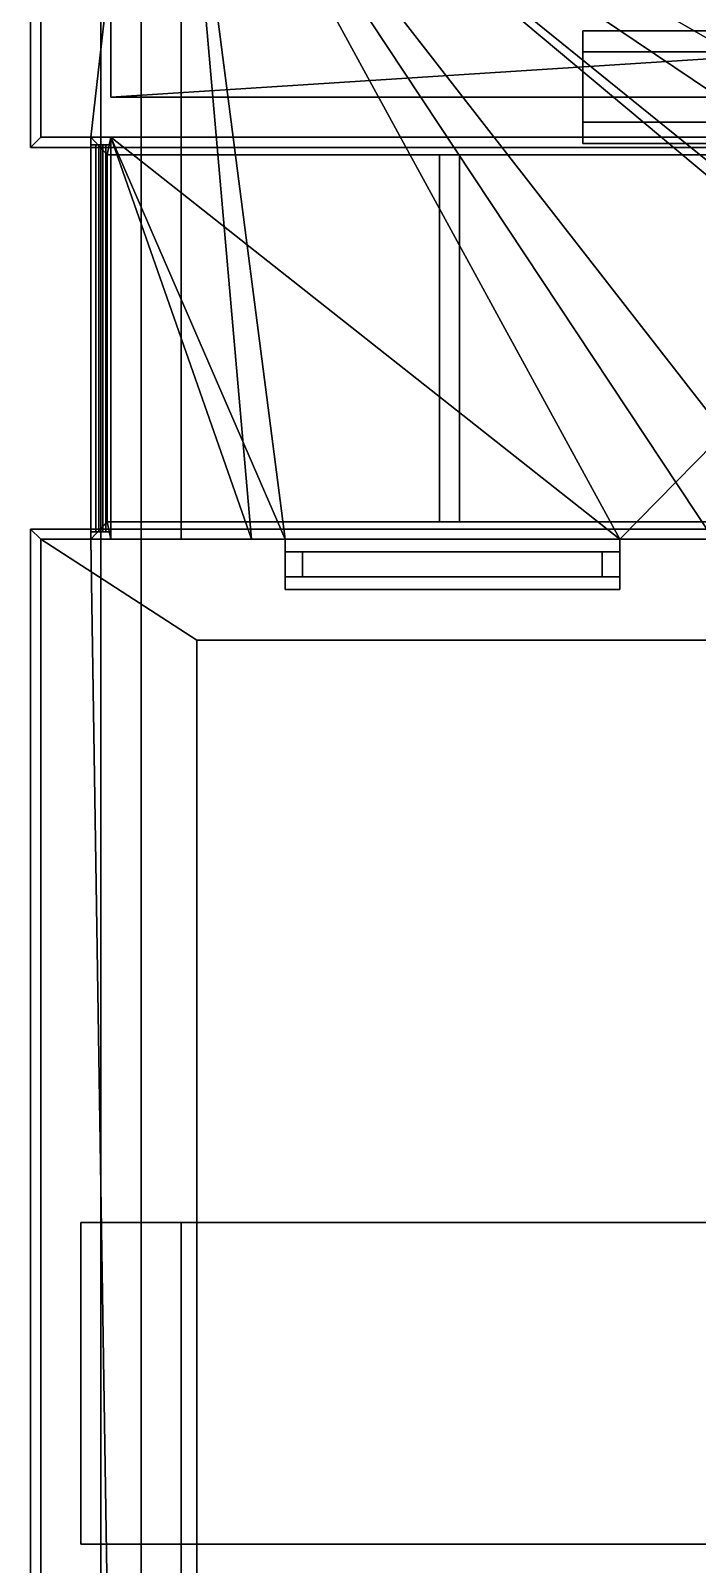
# Model space of a CAD drawing. Extents: x -7.1 to 5.5, y -11 to 12.
# Drawn here: x -7.06 to -3.74, y 0.6 to 8.23 of the extents above; entities that cross this region are included whole.
import ezdxf

# ---------------------------------------------------------------- set-up
doc = ezdxf.new("R2010")
doc.units = 0

msp = doc.modelspace()

# ---------------------------------------------------------------- linework, layer by layer
for points in [[(-7.06, 7.65, 15.7), (-7.06, 11.95, 15.7), (-7.06, 11.95, 15.5697), (-7.06, 7.65, 15.5697)], [(-7.01, 11.9, 15.7), (-7.06, 11.95, 15.7), (-7.06, 7.65, 15.7), (-7.01, 7.7, 15.7)], [(-7.01, 7.7, 15.5697), (-7.06, 7.65, 15.5697), (-7.06, 11.95, 15.5697), (-7.01, 11.9, 15.5697)], [(-7.01, 7.7, 3.4953), (-7.01, 7.7, 7.0953), (-7.01, 11.9, 7.0953), (-7.01, 11.9, 3.4953)], [(-7.01, 7.7, 7.0953), (-7.01, 7.7, 10.6953), (-7.01, 11.9, 10.6953), (-7.01, 11.9, 7.0953)], [(-7.01, 7.7, 10.6953), (-7.01, 7.7, 14.2953), (-7.01, 11.9, 14.2953), (-7.01, 11.9, 10.6953)], [(-7.01, 11.9, 15.8261), (-7.01, 7.7, 15.8261), (5.39, 7.7, 15.8261), (5.39, 11.9, 15.8261)], [(-7.01, 11.9, 14.2953), (-7.01, 7.7, 14.2953), (-7.01, 7.7, 15.8261), (-7.01, 11.9, 15.8261)], [(-6.66, 7.9, 3.6953), (-6.66, 11.6741, 3.6953), (-6.66, 10.7481, 6.8953), (-6.66, 7.9, 6.8953)], [(0.04, 8.189, 3.6953), (5.04, 11.6741, 3.6953), (-6.66, 11.6741, 3.6953), (-2.16, 8.189, 3.6953)], [(-2.16, 8.189, 3.6953), (-6.66, 11.6741, 3.6953), (-6.66, 7.9, 3.6953)], [(-6.66, 7.9, 7.2953), (-6.66, 11.6741, 7.2953), (-6.66, 10.7481, 10.4953), (-6.66, 7.9, 10.4953)], [(0.04, 8.189, 7.2953), (5.04, 11.6741, 7.2953), (-6.66, 11.6741, 7.2953), (-2.16, 8.189, 7.2953)], [(-2.16, 8.189, 7.2953), (-6.66, 11.6741, 7.2953), (-6.66, 7.9, 7.2953)], [(-6.66, 7.9, 10.8953), (-6.66, 11.6741, 10.8953), (-6.66, 10.7481, 14.0953), (-6.66, 7.9, 14.0953)], [(0.04, 8.189, 10.8953), (5.04, 11.6741, 10.8953), (-6.66, 11.6741, 10.8953), (-2.16, 8.189, 10.8953)], [(-2.16, 8.189, 10.8953), (-6.66, 11.6741, 10.8953), (-6.66, 7.9, 10.8953)], [(-6.51, 9.9, 3.2953), (-6.76, 7.7, 3.2953), (-7.01, 7.7, 3.2953), (-7.01, 10.9, 3.2953)], [(-7.01, 7.7, 3.2953), (-7.01, 7.7, 3.4953), (-7.01, 10.9, 3.4953), (-7.01, 10.9, 3.2953)], [(-2.16, 7.9, 6.8953), (-6.66, 7.9, 6.8953), (-6.66, 10.7481, 6.8953)], [(-2.16, 7.9, 6.8953), (-6.66, 10.7481, 6.8953), (5.04, 10.7481, 6.8953), (0.04, 7.9, 6.8953)], [(-2.16, 7.9, 10.4953), (-6.66, 7.9, 10.4953), (-6.66, 10.7481, 10.4953)], [(-2.16, 7.9, 10.4953), (-6.66, 10.7481, 10.4953), (5.04, 10.7481, 10.4953), (0.04, 7.9, 10.4953)], [(-2.16, 7.9, 14.0953), (-6.66, 7.9, 14.0953), (-6.66, 10.7481, 14.0953)], [(-2.16, 7.9, 14.0953), (-6.66, 10.7481, 14.0953), (5.04, 10.7481, 14.0953), (0.04, 7.9, 14.0953)], [(-6.71, 10.1, 0.0953), (-6.71, 10.1, -0.0047), (-6.71, 7.2, -0.0047)], [(-6.71, 10.1, 0.0953), (-6.71, 7.2, -0.0047), (-6.71, -10.8667, -0.0047), (-6.71, -10.8667, 0.0953)], [(-6.51, 9.9, 0.0953), (-6.71, 10.1, 0.0953), (-6.71, -10.8667, 0.0953), (-6.51, -10.5, 0.0953)], [(-6.51, -10.5, 3.2953), (-6.76, 5.7, 3.2953), (-6.76, 7.7, 3.2953), (-6.51, 9.9, 3.2953)], [(-6.51, -3.1784, 0.9173), (-6.51, -1.9882, 0.9173), (-6.51, 9.9, 0.0953), (-6.51, -10.5, 0.0953)], [(-6.51, -3.1784, 2.2732), (-6.51, -10.5, 3.2953), (-6.51, 9.9, 3.2953), (-6.51, -1.9882, 2.2732)], [(-6.51, 9.9, 3.2953), (-6.51, 9.9, 0.0953), (-6.51, -1.9882, 0.9173), (-6.51, -1.9882, 2.2732)], [(4.69, 9.7, 3.0953), (-3.66, 5.7, 3.0953), (-6.31, 9.7, 3.0953)], [(-6.31, 9.7, 3.0953), (-3.66, 5.7, 3.0953), (-5.96, 5.7, 3.0953)], [(-6.31, 9.7, 0.0953), (-5.7934, 5.7, 0.0953), (-4.1267, 5.7, 0.0953)], [(-6.31, 9.7, 0.0953), (-4.1267, 5.7, 0.0953), (-3.66, 5.7, 0.0953)], [(-6.31, 9.7, 0.0953), (-3.66, 5.7, 0.0953), (-3.1934, 5.7, 0.0953)], [(-6.31, 9.7, 0.0953), (-3.1934, 5.7, 0.0953), (-1.5267, 5.7, 0.0953)], [(-6.31, 9.7, 0.0953), (-5.96, 5.7, 0.0953), (-5.7934, 5.7, 0.0953)], [(-6.31, 9.7, 0.0953), (-1.5267, 5.7, 0.0953), (-1.36, 5.7, 0.0953)], [(-6.31, 9.7, 3.0953), (-5.96, 5.7, 3.0953), (-6.31, 5.7, 3.0953)], [(-6.31, 9.7, 0.0953), (-0.36, 5.7, 0.0953), (0.64, 5.7, 0.0953)], [(-6.31, 9.7, 0.0953), (0.64, 5.7, 0.0953), (1.09, 5.7, 0.0953), (4.69, 9.7, 0.0953)], [(-6.31, 9.7, 0.0953), (-1.36, 5.7, 0.0953), (-0.36, 5.7, 0.0953)], [(-6.31, 9.7, 0.0953), (-6.31, 5.7, 0.0953), (-5.96, 5.7, 0.0953)], [(-6.31, 9.7, 0.0953), (-6.31, 9.7, 3.0953), (-6.31, 5.7, 3.0953), (-6.31, 5.7, 0.0953)], [(-2.16, 7.9, 3.6953), (-2.16, 8.189, 3.6953), (-6.66, 7.9, 3.6953)], [(-2.16, 7.9, 7.2953), (-2.16, 8.189, 7.2953), (-6.66, 7.9, 7.2953)], [(-2.16, 7.9, 10.8953), (-2.16, 8.189, 10.8953), (-6.66, 7.9, 10.8953)], [(4.69, 8.23, 1.0453), (-4.31, 8.23, 1.0453), (-4.31, 7.67, 1.0453), (4.69, 7.67, 1.0453)], [(-4.31, 8.23, 0.9453), (-4.31, 7.67, 0.9453), (-4.31, 7.67, 1.0453), (-4.31, 8.23, 1.0453)], [(4.69, 8.23, 0.9453), (-4.31, 8.23, 0.9453), (-4.31, 8.23, 1.0453), (4.69, 8.23, 1.0453)], [(4.69, 8.23, 0.9453), (4.69, 7.67, 0.9453), (-4.31, 7.67, 0.9453), (-4.31, 8.23, 0.9453)], [(-4.31, 8.125, 0.0953), (-4.31, 7.775, 0.0953), (-4.31, 7.775, 0.9453), (-4.31, 8.125, 0.9453)], [(4.69, 8.125, 0.0953), (-4.31, 8.125, 0.0953), (-4.31, 8.125, 0.9453), (4.69, 8.125, 0.9453)], [(-2.16, 7.9, 3.6953), (-6.66, 7.9, 3.6953), (-6.66, 7.9, 6.8953), (-2.16, 7.9, 6.8953)], [(-2.16, 7.9, 7.2953), (-6.66, 7.9, 7.2953), (-6.66, 7.9, 10.4953), (-2.16, 7.9, 10.4953)], [(-2.16, 7.9, 10.8953), (-6.66, 7.9, 10.8953), (-6.66, 7.9, 14.0953), (-2.16, 7.9, 14.0953)], [(4.69, 7.775, 0.9453), (-4.31, 7.775, 0.9453), (-4.31, 7.775, 0.0953), (4.69, 7.775, 0.0953)], [(-7.01, 7.7, 15.7), (-7.06, 7.65, 15.7), (5.44, 7.65, 15.7), (5.39, 7.7, 15.7)], [(5.39, 7.7, 15.5697), (5.44, 7.65, 15.5697), (-7.06, 7.65, 15.5697), (-7.01, 7.7, 15.5697)], [(5.44, 7.65, 15.7), (-7.06, 7.65, 15.7), (-7.06, 7.65, 15.5697), (5.44, 7.65, 15.5697)], [(-6.76, 7.7, 3.4953), (-6.76, 7.7, 7.0953), (-7.01, 7.7, 7.0953), (-7.01, 7.7, 3.4953)], [(-6.76, 7.7, 7.0953), (-6.76, 7.7, 10.6953), (-7.01, 7.7, 10.6953), (-7.01, 7.7, 7.0953)], [(-7.01, 7.7, 3.2953), (-6.76, 7.7, 3.2953), (-6.76, 7.7, 3.4953), (-7.01, 7.7, 3.4953)], [(-6.76, 7.7, 10.6953), (-6.76, 7.7, 14.2953), (-7.01, 7.7, 14.2953), (-7.01, 7.7, 10.6953)], [(-6.76, 7.7, 14.9453), (5.14, 7.7, 14.9453), (5.39, 7.7, 15.8261), (-7.01, 7.7, 15.8261)], [(-6.76, 7.7, 14.2953), (-6.76, 7.7, 14.9453), (-7.01, 7.7, 15.8261), (-7.01, 7.7, 14.2953)], [(-6.76, 5.7, 3.4953), (-6.76, 5.7375, 3.5444), (-6.76, 7.6625, 3.5444), (-6.76, 7.7, 3.4953)], [(-6.76, 7.7, 7.0953), (-6.76, 7.6625, 7.0462), (-6.76, 5.7375, 7.0462), (-6.76, 5.7, 7.0953)], [(-6.76, 7.7, 3.4953), (-6.76, 7.6625, 3.5444), (-6.76, 7.6625, 7.0462), (-6.76, 7.7, 7.0953)], [(-6.76, 5.7, 7.0953), (-6.76, 5.7375, 7.1444), (-6.76, 7.6625, 7.1444), (-6.76, 7.7, 7.0953)], [(-6.76, 7.7, 10.6953), (-6.76, 7.6625, 10.6462), (-6.76, 5.7375, 10.6462), (-6.76, 5.7, 10.6953)], [(-6.76, 7.7, 7.0953), (-6.76, 7.6625, 7.1444), (-6.76, 7.6625, 10.6462), (-6.76, 7.7, 10.6953)], [(-6.76, 5.7, 3.2953), (-6.76, 5.7, 3.4953), (-6.76, 7.7, 3.4953), (-6.76, 7.7, 3.2953)], [(-6.76, 5.7, 10.6953), (-6.76, 5.7375, 10.7444), (-6.76, 7.6625, 10.7444), (-6.76, 7.7, 10.6953)], [(-6.76, 7.7, 14.2953), (-6.76, 7.6625, 14.2462), (-6.76, 5.7375, 14.2462), (-6.76, 5.7, 14.2953)], [(-6.76, 7.7, 10.6953), (-6.76, 7.6625, 10.7444), (-6.76, 7.6625, 14.2462), (-6.76, 7.7, 14.2953)], [(5.14, 7.7, 14.9453), (-6.76, 7.7, 14.9453), (-6.6794, 7.6131, 14.9453), (5.0593, 7.6131, 14.9453)], [(-6.76, 7.7, 14.9453), (-6.76, 5.7, 14.9453), (-6.6794, 5.7869, 14.9453), (-6.6794, 7.6131, 14.9453)], [(-6.76, 5.7, 14.9453), (-6.76, 7.7, 14.9453), (-6.76, 7.7, 14.2953), (-6.76, 5.7, 14.2953)], [(-6.76, 5.7375, 7.0462), (-6.76, 7.6625, 7.0462), (-6.66, 7.6625, 7.0462), (-6.66, 5.7375, 7.0462)], [(-6.76, 7.6625, 3.5444), (-6.76, 5.7375, 3.5444), (-6.66, 5.7375, 3.5444), (-6.66, 7.6625, 3.5444)], [(-6.76, 7.6625, 3.5444), (-6.66, 7.6625, 3.5444), (-6.66, 7.6625, 7.0462), (-6.76, 7.6625, 7.0462)], [(-6.76, 5.7375, 10.6462), (-6.76, 7.6625, 10.6462), (-6.66, 7.6625, 10.6462), (-6.66, 5.7375, 10.6462)], [(-6.76, 7.6625, 7.1444), (-6.76, 5.7375, 7.1444), (-6.66, 5.7375, 7.1444), (-6.66, 7.6625, 7.1444)], [(-6.76, 7.6625, 7.1444), (-6.66, 7.6625, 7.1444), (-6.66, 7.6625, 10.6462), (-6.76, 7.6625, 10.6462)], [(-6.76, 5.7375, 14.2462), (-6.76, 7.6625, 14.2462), (-6.66, 7.6625, 14.2462), (-6.66, 5.7375, 14.2462)], [(-6.76, 7.6625, 10.7444), (-6.76, 5.7375, 10.7444), (-6.66, 5.7375, 10.7444), (-6.66, 7.6625, 10.7444)], [(-6.76, 7.6625, 10.7444), (-6.66, 7.6625, 10.7444), (-6.66, 7.6625, 14.2462), (-6.76, 7.6625, 14.2462)], [(-6.735, 5.7375, 5.8462), (-6.735, 7.6625, 5.8462), (-6.685, 7.6625, 5.8462), (-6.685, 5.7375, 5.8462)], [(-6.735, 7.6625, 5.9444), (-6.735, 5.7375, 5.9444), (-6.685, 5.7375, 5.9444), (-6.685, 7.6625, 5.9444)], [(-6.735, 7.6625, 5.9444), (-6.735, 7.6625, 5.8462), (-6.735, 5.7375, 5.8462), (-6.735, 5.7375, 5.9444)], [(-6.735, 7.6625, 4.7444), (-6.735, 7.6625, 4.6462), (-6.735, 5.7375, 4.6462), (-6.735, 5.7375, 4.7444)], [(-6.735, 7.6625, 4.7444), (-6.735, 5.7375, 4.7444), (-6.685, 5.7375, 4.7444), (-6.685, 7.6625, 4.7444)], [(-6.735, 5.7375, 4.6462), (-6.735, 7.6625, 4.6462), (-6.685, 7.6625, 4.6462), (-6.685, 5.7375, 4.6462)], [(-6.735, 5.7375, 9.4462), (-6.735, 7.6625, 9.4462), (-6.685, 7.6625, 9.4462), (-6.685, 5.7375, 9.4462)], [(-6.735, 7.6625, 9.5444), (-6.735, 5.7375, 9.5444), (-6.685, 5.7375, 9.5444), (-6.685, 7.6625, 9.5444)], [(-6.735, 7.6625, 9.5444), (-6.735, 7.6625, 9.4462), (-6.735, 5.7375, 9.4462), (-6.735, 5.7375, 9.5444)], [(-6.735, 7.6625, 8.3444), (-6.735, 7.6625, 8.2462), (-6.735, 5.7375, 8.2462), (-6.735, 5.7375, 8.3444)], [(-6.735, 7.6625, 8.3444), (-6.735, 5.7375, 8.3444), (-6.685, 5.7375, 8.3444), (-6.685, 7.6625, 8.3444)], [(-6.735, 5.7375, 8.2462), (-6.735, 7.6625, 8.2462), (-6.685, 7.6625, 8.2462), (-6.685, 5.7375, 8.2462)], [(-6.735, 5.7375, 13.0462), (-6.735, 7.6625, 13.0462), (-6.685, 7.6625, 13.0462), (-6.685, 5.7375, 13.0462)], [(-6.735, 7.6625, 13.1444), (-6.735, 5.7375, 13.1444), (-6.685, 5.7375, 13.1444), (-6.685, 7.6625, 13.1444)], [(-6.735, 7.6625, 13.1444), (-6.735, 7.6625, 13.0462), (-6.735, 5.7375, 13.0462), (-6.735, 5.7375, 13.1444)], [(-6.735, 7.6625, 11.9444), (-6.735, 7.6625, 11.8462), (-6.735, 5.7375, 11.8462), (-6.735, 5.7375, 11.9444)], [(-6.735, 7.6625, 11.9444), (-6.735, 5.7375, 11.9444), (-6.685, 5.7375, 11.9444), (-6.685, 7.6625, 11.9444)], [(-6.735, 5.7375, 11.8462), (-6.735, 7.6625, 11.8462), (-6.685, 7.6625, 11.8462), (-6.685, 5.7375, 11.8462)], [(-6.72, 7.6625, 3.5444), (-6.72, 5.7375, 3.5444), (-6.72, 5.7375, 7.0462), (-6.72, 7.6625, 7.0462)], [(-6.72, 5.7375, 7.0462), (-6.7, 5.7375, 7.0462), (-6.7, 7.6625, 7.0462), (-6.72, 7.6625, 7.0462)], [(-6.72, 7.6625, 3.5444), (-6.7, 7.6625, 3.5444), (-6.7, 5.7375, 3.5444), (-6.72, 5.7375, 3.5444)], [(-6.72, 7.6625, 3.5444), (-6.72, 7.6625, 7.0462), (-6.7, 7.6625, 7.0462), (-6.7, 7.6625, 3.5444)], [(-6.72, 7.6625, 7.1444), (-6.72, 5.7375, 7.1444), (-6.72, 5.7375, 10.6462), (-6.72, 7.6625, 10.6462)], [(-6.72, 5.7375, 10.6462), (-6.7, 5.7375, 10.6462), (-6.7, 7.6625, 10.6462), (-6.72, 7.6625, 10.6462)], [(-6.72, 7.6625, 7.1444), (-6.7, 7.6625, 7.1444), (-6.7, 5.7375, 7.1444), (-6.72, 5.7375, 7.1444)], [(-6.72, 7.6625, 7.1444), (-6.72, 7.6625, 10.6462), (-6.7, 7.6625, 10.6462), (-6.7, 7.6625, 7.1444)], [(-6.72, 7.6625, 10.7444), (-6.72, 5.7375, 10.7444), (-6.72, 5.7375, 14.2462), (-6.72, 7.6625, 14.2462)], [(-6.72, 5.7375, 14.2462), (-6.7, 5.7375, 14.2462), (-6.7, 7.6625, 14.2462), (-6.72, 7.6625, 14.2462)], [(-6.72, 7.6625, 10.7444), (-6.7, 7.6625, 10.7444), (-6.7, 5.7375, 10.7444), (-6.72, 5.7375, 10.7444)], [(-6.72, 7.6625, 10.7444), (-6.72, 7.6625, 14.2462), (-6.7, 7.6625, 14.2462), (-6.7, 7.6625, 10.7444)], [(-6.7, 7.6625, 7.0462), (-6.7, 5.7375, 7.0462), (-6.7, 5.7375, 3.5444), (-6.7, 7.6625, 3.5444)], [(-6.7, 7.6625, 10.6462), (-6.7, 5.7375, 10.6462), (-6.7, 5.7375, 7.1444), (-6.7, 7.6625, 7.1444)], [(-6.7, 7.6625, 14.2462), (-6.7, 5.7375, 14.2462), (-6.7, 5.7375, 10.7444), (-6.7, 7.6625, 10.7444)], [(-6.685, 7.6625, 5.9444), (-6.685, 5.7375, 5.9444), (-6.685, 5.7375, 5.8462), (-6.685, 7.6625, 5.8462)], [(-6.685, 7.6625, 4.7444), (-6.685, 5.7375, 4.7444), (-6.685, 5.7375, 4.6462), (-6.685, 7.6625, 4.6462)], [(-6.685, 7.6625, 9.5444), (-6.685, 5.7375, 9.5444), (-6.685, 5.7375, 9.4462), (-6.685, 7.6625, 9.4462)], [(-6.685, 7.6625, 8.3444), (-6.685, 5.7375, 8.3444), (-6.685, 5.7375, 8.2462), (-6.685, 7.6625, 8.2462)], [(-6.685, 7.6625, 13.1444), (-6.685, 5.7375, 13.1444), (-6.685, 5.7375, 13.0462), (-6.685, 7.6625, 13.0462)], [(-6.685, 7.6625, 11.9444), (-6.685, 5.7375, 11.9444), (-6.685, 5.7375, 11.8462), (-6.685, 7.6625, 11.8462)], [(-6.6794, 7.6131, 14.9453), (-6.6794, 5.7869, 14.9453), (-6.66, 5.7, 14.6188), (-6.66, 7.7, 14.6188)], [(5.0593, 7.6131, 14.9453), (-6.6794, 7.6131, 14.9453), (-6.66, 7.7, 14.6188), (5.04, 7.7, 14.6188)], [(-6.66, 7.7, 7.0953), (-6.66, 5.7, 7.0953), (-6.66, 5.7375, 7.0462), (-6.66, 7.6625, 7.0462)], [(-6.66, 5.7, 3.4953), (-6.66, 7.7, 3.4953), (-6.66, 7.6625, 3.5444), (-6.66, 5.7375, 3.5444)], [(-6.66, 7.6625, 7.0462), (-6.66, 7.6625, 3.5444), (-6.66, 7.7, 3.4953), (-6.66, 7.7, 7.0953)], [(-6.66, 7.7, 3.4953), (-2.16, 7.7, 3.4953), (-2.16, 7.7, 6.8953), (-6.66, 7.7, 6.8953)], [(-2.16, 7.7, 6.8953), (-3.66, 5.7, 6.8953), (-6.66, 5.7, 6.8953), (-6.66, 7.7, 6.8953)], [(-6.66, 7.7, 6.8953), (-6.66, 5.7, 6.8953), (-6.66, 5.7, 7.0953), (-6.66, 7.7, 7.0953)], [(-5.96, 5.7, 3.4953), (-6.66, 7.7, 3.4953), (-6.66, 5.7, 3.4953)], [(-5.96, 5.7, 3.4953), (-5.7934, 5.7, 3.4953), (-6.66, 7.7, 3.4953)], [(-4.1267, 5.7, 3.4953), (-6.66, 7.7, 3.4953), (-5.7934, 5.7, 3.4953)], [(-4.1267, 5.7, 3.4953), (-2.16, 7.7, 3.4953), (-6.66, 7.7, 3.4953)], [(-6.66, 7.7, 10.6953), (-6.66, 5.7, 10.6953), (-6.66, 5.7375, 10.6462), (-6.66, 7.6625, 10.6462)], [(-6.66, 5.7, 7.0953), (-6.66, 7.7, 7.0953), (-6.66, 7.6625, 7.1444), (-6.66, 5.7375, 7.1444)], [(-6.66, 7.6625, 10.6462), (-6.66, 7.6625, 7.1444), (-6.66, 7.7, 7.0953), (-6.66, 7.7, 10.6953)], [(-6.66, 7.7, 7.0953), (-2.16, 7.7, 7.0953), (-2.16, 7.7, 10.4953), (-6.66, 7.7, 10.4953)], [(-2.16, 7.7, 10.4953), (-3.66, 5.7, 10.4953), (-6.66, 5.7, 10.4953), (-6.66, 7.7, 10.4953)], [(-6.66, 7.7, 10.4953), (-6.66, 5.7, 10.4953), (-6.66, 5.7, 10.6953), (-6.66, 7.7, 10.6953)], [(-5.96, 5.7, 7.0953), (-6.66, 7.7, 7.0953), (-6.66, 5.7, 7.0953)], [(-5.96, 5.7, 7.0953), (-5.7934, 5.7, 7.0953), (-6.66, 7.7, 7.0953)], [(-4.1267, 5.7, 7.0953), (-6.66, 7.7, 7.0953), (-5.7934, 5.7, 7.0953)], [(-4.1267, 5.7, 7.0953), (-2.16, 7.7, 7.0953), (-6.66, 7.7, 7.0953)], [(-6.66, 7.7, 14.2953), (-6.66, 5.7, 14.2953), (-6.66, 5.7375, 14.2462), (-6.66, 7.6625, 14.2462)], [(-6.66, 5.7, 10.6953), (-6.66, 7.7, 10.6953), (-6.66, 7.6625, 10.7444), (-6.66, 5.7375, 10.7444)], [(-6.66, 7.6625, 14.2462), (-6.66, 7.6625, 10.7444), (-6.66, 7.7, 10.6953), (-6.66, 7.7, 14.2953)], [(-6.66, 7.7, 10.6953), (-2.16, 7.7, 10.6953), (-2.16, 7.7, 14.6188), (-6.66, 7.7, 14.6188)], [(-6.66, 7.7, 14.6188), (-6.66, 5.7, 14.6188), (-6.66, 5.7, 14.2953), (-6.66, 7.7, 14.2953)], [(-5.96, 5.7, 10.6953), (-6.66, 7.7, 10.6953), (-6.66, 5.7, 10.6953)], [(-5.96, 5.7, 10.6953), (-5.7934, 5.7, 10.6953), (-6.66, 7.7, 10.6953)], [(-4.1267, 5.7, 10.6953), (-6.66, 7.7, 10.6953), (-5.7934, 5.7, 10.6953)], [(-4.1267, 5.7, 10.6953), (-2.16, 7.7, 10.6953), (-6.66, 7.7, 10.6953)], [(-4.31, 7.67, 0.9453), (4.69, 7.67, 0.9453), (4.69, 7.67, 1.0453), (-4.31, 7.67, 1.0453)], [(-3.66, 5.7, 3.4953), (-2.16, 7.7, 3.4953), (-4.1267, 5.7, 3.4953)], [(-3.66, 5.7, 7.0953), (-2.16, 7.7, 7.0953), (-4.1267, 5.7, 7.0953)], [(-3.66, 5.7, 10.6953), (-2.16, 7.7, 10.6953), (-4.1267, 5.7, 10.6953)], [(5.0593, 7.6131, 14.8394), (5.0593, 5.7869, 14.8394), (-6.6794, 5.7869, 14.8394), (-6.6794, 7.6131, 14.8394)], [(-6.6794, 5.7869, 14.8747), (5.0593, 5.7869, 14.8747), (5.0593, 7.6131, 14.8747), (-6.6794, 7.6131, 14.8747)], [(5.0593, 7.6131, 14.8747), (5.0593, 7.6131, 14.8394), (-6.6794, 7.6131, 14.8394), (-6.6794, 7.6131, 14.8747)], [(-6.6794, 7.6131, 14.8747), (-6.6794, 7.6131, 14.8394), (-6.6794, 5.7869, 14.8394), (-6.6794, 5.7869, 14.8747)], [(-5.0247, 7.6131, 14.8129), (-5.0247, 5.7869, 14.8129), (-5.0247, 5.7869, 14.9012), (-5.0247, 7.6131, 14.9012)], [(-4.9247, 5.7869, 14.8129), (-5.0247, 5.7869, 14.8129), (-5.0247, 7.6131, 14.8129), (-4.9247, 7.6131, 14.8129)], [(-4.9247, 7.6131, 14.9012), (-5.0247, 7.6131, 14.9012), (-5.0247, 5.7869, 14.9012), (-4.9247, 5.7869, 14.9012)], [(-4.9247, 5.7869, 14.9012), (-4.9247, 5.7869, 14.8129), (-4.9247, 7.6131, 14.8129), (-4.9247, 7.6131, 14.9012)], [(-7.06, 5.75, 15.5697), (-7.06, 5.75, 15.7), (5.44, 5.75, 15.7), (5.44, 5.75, 15.5697)], [(-7.06, 5.75, 15.5697), (-7.06, -11.05, 15.5697), (-7.06, -11.05, 15.7), (-7.06, 5.75, 15.7)], [(-7.01, -11, 15.5697), (-7.06, -11.05, 15.5697), (-7.06, 5.75, 15.5697), (-7.01, 5.7, 15.5697)], [(-7.01, 5.7, 15.5697), (-7.06, 5.75, 15.5697), (5.44, 5.75, 15.5697), (5.39, 5.7, 15.5697)], [(5.39, 5.7, 15.7), (5.44, 5.75, 15.7), (-7.06, 5.75, 15.7), (-7.01, 5.7, 15.7)], [(-7.01, 5.7, 15.7), (-7.06, 5.75, 15.7), (-7.06, -11.05, 15.7), (-7.01, -11, 15.7)], [(-6.76, 5.7, 14.9453), (5.14, 5.7, 14.9453), (5.0593, 5.7869, 14.9453), (-6.6794, 5.7869, 14.9453)], [(-6.76, 5.7375, 3.5444), (-6.76, 5.7375, 7.0462), (-6.66, 5.7375, 7.0462), (-6.66, 5.7375, 3.5444)], [(-6.76, 5.7, 3.4953), (-6.76, 5.7, 7.0953), (-6.76, 5.7375, 7.0462), (-6.76, 5.7375, 3.5444)], [(-6.76, 5.7375, 7.1444), (-6.76, 5.7375, 10.6462), (-6.66, 5.7375, 10.6462), (-6.66, 5.7375, 7.1444)], [(-6.76, 5.7, 7.0953), (-6.76, 5.7, 10.6953), (-6.76, 5.7375, 10.6462), (-6.76, 5.7375, 7.1444)], [(-6.76, 5.7375, 10.7444), (-6.76, 5.7375, 14.2462), (-6.66, 5.7375, 14.2462), (-6.66, 5.7375, 10.7444)], [(-6.76, 5.7, 10.6953), (-6.76, 5.7, 14.2953), (-6.76, 5.7375, 14.2462), (-6.76, 5.7375, 10.7444)], [(-6.72, 5.7375, 3.5444), (-6.7, 5.7375, 3.5444), (-6.7, 5.7375, 7.0462), (-6.72, 5.7375, 7.0462)], [(-6.72, 5.7375, 7.1444), (-6.7, 5.7375, 7.1444), (-6.7, 5.7375, 10.6462), (-6.72, 5.7375, 10.6462)], [(-6.72, 5.7375, 10.7444), (-6.7, 5.7375, 10.7444), (-6.7, 5.7375, 14.2462), (-6.72, 5.7375, 14.2462)], [(-6.6794, 5.7869, 14.9453), (5.0593, 5.7869, 14.9453), (5.0593, 5.7, 14.6188), (-6.66, 5.7, 14.6188)], [(5.0593, 5.7869, 14.8394), (5.0593, 5.7869, 14.8747), (-6.6794, 5.7869, 14.8747), (-6.6794, 5.7869, 14.8394)], [(-6.66, 5.7375, 7.0462), (-6.66, 5.7, 7.0953), (-6.66, 5.7, 3.4953), (-6.66, 5.7375, 3.5444)], [(-6.66, 5.7375, 10.6462), (-6.66, 5.7, 10.6953), (-6.66, 5.7, 7.0953), (-6.66, 5.7375, 7.1444)], [(-6.66, 5.7375, 14.2462), (-6.66, 5.7, 14.2953), (-6.66, 5.7, 10.6953), (-6.66, 5.7375, 10.7444)], [(-7.01, 5.7, 3.4953), (-7.01, 5.7, 7.0953), (-6.76, 5.7, 7.0953), (-6.76, 5.7, 3.4953)], [(-7.01, 5.7, 3.4953), (-7.01, -0.5882, 4.3173), (-7.01, -0.5882, 5.6732), (-7.01, 5.7, 7.0953)], [(-7.01, -5.3667, 3.4953), (-7.01, -1.7784, 4.3173), (-7.01, -0.5882, 4.3173), (-7.01, 5.7, 3.4953)], [(-7.01, 5.7, 7.0953), (-7.01, -0.5882, 5.6732), (-7.01, -1.7784, 5.6732), (-7.01, -5.3667, 7.0953)], [(-7.01, 5.7, 7.0953), (-7.01, 5.7, 10.6953), (-6.76, 5.7, 10.6953), (-6.76, 5.7, 7.0953)], [(-7.01, 5.7, 7.0953), (-7.01, -0.5882, 7.9173), (-7.01, -0.5882, 9.2733), (-7.01, 5.7, 10.6953)], [(-7.01, -5.3667, 7.0953), (-7.01, -1.7784, 7.9173), (-7.01, -0.5882, 7.9173), (-7.01, 5.7, 7.0953)], [(-7.01, 5.7, 10.6953), (-7.01, -0.5882, 9.2733), (-7.01, -1.7784, 9.2733), (-7.01, -5.3667, 10.6953)], [(-6.51, -10.5, 3.2953), (-7.01, -11, 3.2953), (-7.01, 5.7, 3.2953), (-6.76, 5.7, 3.2953)], [(-7.01, 5.7, 3.4953), (-6.76, 5.7, 3.4953), (-6.76, 5.7, 3.2953), (-7.01, 5.7, 3.2953)], [(-7.01, -11, 3.2953), (-7.01, -11, 3.4953), (-7.01, 5.7, 3.4953), (-7.01, 5.7, 3.2953)], [(-7.01, 5.7, 10.6953), (-7.01, 5.7, 14.2953), (-6.76, 5.7, 14.2953), (-6.76, 5.7, 10.6953)], [(-7.01, -5.3667, 10.6953), (-7.01, -1.7784, 11.5173), (-7.01, -0.5882, 11.5173), (-7.01, 5.7, 10.6953)], [(-7.01, 5.7, 14.2953), (-7.01, -0.5882, 12.8733), (-7.01, -1.7784, 12.8733), (-7.01, -5.3667, 14.2953)], [(-7.01, 5.7, 10.6953), (-7.01, -0.5882, 11.5173), (-7.01, -0.5882, 12.8733), (-7.01, 5.7, 14.2953)], [(-7.01, -11, 15.8261), (-6.2318, -10.4986, 15.8261), (-6.2318, 5.1986, 15.8261), (-7.01, 5.7, 15.8261)], [(5.39, 5.7, 15.8261), (-7.01, 5.7, 15.8261), (-6.2318, 5.1986, 15.8261), (4.6118, 5.1986, 15.8261)], [(5.14, 5.7, 14.9453), (-6.76, 5.7, 14.9453), (-7.01, 5.7, 15.8261), (5.39, 5.7, 15.8261)], [(-7.01, -11, 14.2953), (-7.01, -11, 15.8261), (-7.01, 5.7, 15.8261), (-7.01, 5.7, 14.2953)], [(-6.76, 5.7, 14.2953), (-7.01, 5.7, 14.2953), (-7.01, 5.7, 15.8261), (-6.76, 5.7, 14.9453)], [(-5.96, 5.7, 6.4953), (-5.96, 5.7, 3.4953), (-6.66, 5.7, 3.4953), (-6.66, 5.7, 6.8953)], [(-3.66, 5.7, 6.4953), (-5.96, 5.7, 6.4953), (-6.66, 5.7, 6.8953), (-3.66, 5.7, 6.8953)], [(-5.96, 5.7, 10.0953), (-5.96, 5.7, 7.0953), (-6.66, 5.7, 7.0953), (-6.66, 5.7, 10.4953)], [(-3.66, 5.7, 10.0953), (-5.96, 5.7, 10.0953), (-6.66, 5.7, 10.4953), (-3.66, 5.7, 10.4953)], [(-5.96, 5.7, 13.6953), (-5.96, 5.7, 10.6953), (-6.66, 5.7, 10.6953), (-6.66, 5.7, 14.6188)], [(-3.66, 5.7, 13.6953), (-5.96, 5.7, 13.6953), (-6.66, 5.7, 14.6188), (-3.66, 5.7, 14.6188)], [(-5.96, 5.7, 3.0953), (-5.96, 5.7, 0.0953), (-6.31, 5.7, 0.0953), (-6.31, 5.7, 3.0953)], [(-5.96, 5.7, 6.4953), (-5.7934, 5.7, 6.0453), (-5.7934, 5.7, 3.4953), (-5.96, 5.7, 3.4953)], [(-3.66, 5.7, 6.4953), (-4.1267, 5.7, 6.0453), (-5.7934, 5.7, 6.0453), (-5.96, 5.7, 6.4953)], [(-5.96, 5.7, 10.0953), (-5.7934, 5.7, 9.6453), (-5.7934, 5.7, 7.0953), (-5.96, 5.7, 7.0953)], [(-3.66, 5.7, 10.0953), (-4.1267, 5.7, 9.6453), (-5.7934, 5.7, 9.6453), (-5.96, 5.7, 10.0953)], [(-3.66, 5.7, 3.0953), (-4.1267, 5.7, 2.6453), (-5.7934, 5.7, 2.6453), (-5.96, 5.7, 3.0953)], [(-5.96, 5.7, 3.0953), (-5.7934, 5.7, 2.6453), (-5.7934, 5.7, 0.0953), (-5.96, 5.7, 0.0953)], [(-5.96, 5.7, 13.6953), (-5.7934, 5.7, 13.2453), (-5.7934, 5.7, 10.6953), (-5.96, 5.7, 10.6953)], [(-3.66, 5.7, 13.6953), (-4.1267, 5.7, 13.2453), (-5.7934, 5.7, 13.2453), (-5.96, 5.7, 13.6953)], [(-5.7934, 5.7, 6.0453), (-4.1267, 5.7, 6.0453), (-4.1267, 5.45, 6.0453), (-5.7934, 5.45, 6.0453)], [(-5.7934, 5.7, 3.4953), (-5.7934, 5.7, 6.0453), (-5.7934, 5.45, 6.0453), (-5.7934, 5.45, 3.4953)], [(-4.1267, 5.7, 3.4953), (-5.7934, 5.7, 3.4953), (-5.7934, 5.45, 3.4953), (-4.1267, 5.45, 3.4953)], [(-5.7934, 5.7, 9.6453), (-4.1267, 5.7, 9.6453), (-4.1267, 5.45, 9.6453), (-5.7934, 5.45, 9.6453)], [(-5.7934, 5.7, 7.0953), (-5.7934, 5.7, 9.6453), (-5.7934, 5.45, 9.6453), (-5.7934, 5.45, 7.0953)], [(-4.1267, 5.7, 7.0953), (-5.7934, 5.7, 7.0953), (-5.7934, 5.45, 7.0953), (-4.1267, 5.45, 7.0953)], [(-4.1267, 5.7, 0.0953), (-5.7934, 5.7, 0.0953), (-5.7934, 5.45, 0.0953), (-4.1267, 5.45, 0.0953)], [(-5.7934, 5.7, 0.0953), (-5.7934, 5.7, 2.6453), (-5.7934, 5.45, 2.6453), (-5.7934, 5.45, 0.0953)], [(-5.7934, 5.7, 2.6453), (-4.1267, 5.7, 2.6453), (-4.1267, 5.45, 2.6453), (-5.7934, 5.45, 2.6453)], [(-5.7934, 5.7, 13.2453), (-4.1267, 5.7, 13.2453), (-4.1267, 5.45, 13.2453), (-5.7934, 5.45, 13.2453)], [(-5.7934, 5.7, 10.6953), (-5.7934, 5.7, 13.2453), (-5.7934, 5.45, 13.2453), (-5.7934, 5.45, 10.6953)], [(-4.1267, 5.7, 10.6953), (-5.7934, 5.7, 10.6953), (-5.7934, 5.45, 10.6953), (-4.1267, 5.45, 10.6953)], [(-3.66, 5.7, 3.4953), (-4.1267, 5.7, 3.4953), (-4.1267, 5.7, 6.0453), (-3.66, 5.7, 6.4953)], [(-4.1267, 5.7, 6.0453), (-4.1267, 5.7, 3.4953), (-4.1267, 5.45, 3.4953), (-4.1267, 5.45, 6.0453)], [(-3.66, 5.7, 7.0953), (-4.1267, 5.7, 7.0953), (-4.1267, 5.7, 9.6453), (-3.66, 5.7, 10.0953)], [(-4.1267, 5.7, 9.6453), (-4.1267, 5.7, 7.0953), (-4.1267, 5.45, 7.0953), (-4.1267, 5.45, 9.6453)], [(-4.1267, 5.7, 2.6453), (-4.1267, 5.7, 0.0953), (-4.1267, 5.45, 0.0953), (-4.1267, 5.45, 2.6453)], [(-3.66, 5.7, 0.0953), (-4.1267, 5.7, 0.0953), (-4.1267, 5.7, 2.6453), (-3.66, 5.7, 3.0953)], [(-3.66, 5.7, 10.6953), (-4.1267, 5.7, 10.6953), (-4.1267, 5.7, 13.2453), (-3.66, 5.7, 13.6953)], [(-4.1267, 5.7, 13.2453), (-4.1267, 5.7, 10.6953), (-4.1267, 5.45, 10.6953), (-4.1267, 5.45, 13.2453)], [(-5.7934, 5.6375, 6.0453), (-5.7064, 5.6375, 5.9583), (-5.7064, 5.6375, 3.4953), (-5.7934, 5.6375, 3.4953)], [(-4.1267, 5.6375, 6.0453), (-4.2137, 5.6375, 5.9583), (-5.7064, 5.6375, 5.9583), (-5.7934, 5.6375, 6.0453)], [(-5.7934, 5.6375, 9.6453), (-5.7064, 5.6375, 9.5583), (-5.7064, 5.6375, 7.0953), (-5.7934, 5.6375, 7.0953)], [(-4.1267, 5.6375, 9.6453), (-4.2137, 5.6375, 9.5583), (-5.7064, 5.6375, 9.5583), (-5.7934, 5.6375, 9.6453)], [(-5.7934, 5.6375, 2.6453), (-5.7064, 5.6375, 2.5583), (-5.7064, 5.6375, 0.0953), (-5.7934, 5.6375, 0.0953)], [(-4.1267, 5.6375, 2.6453), (-4.2137, 5.6375, 2.5583), (-5.7064, 5.6375, 2.5583), (-5.7934, 5.6375, 2.6453)], [(-5.7934, 5.6375, 13.2453), (-5.7064, 5.6375, 13.1583), (-5.7064, 5.6375, 10.6953), (-5.7934, 5.6375, 10.6953)], [(-4.1267, 5.6375, 13.2453), (-4.2137, 5.6375, 13.1583), (-5.7064, 5.6375, 13.1583), (-5.7934, 5.6375, 13.2453)], [(-5.7064, 5.6375, 5.9583), (-4.2137, 5.6375, 5.9583), (-4.2137, 5.5125, 5.9583), (-5.7064, 5.5125, 5.9583)], [(-5.7064, 5.6375, 3.4953), (-5.7064, 5.6375, 5.9583), (-5.7064, 5.5125, 5.9583), (-5.7064, 5.5125, 3.4953)], [(-5.7064, 5.6375, 9.5583), (-4.2137, 5.6375, 9.5583), (-4.2137, 5.5125, 9.5583), (-5.7064, 5.5125, 9.5583)], [(-5.7064, 5.6375, 7.0953), (-5.7064, 5.6375, 9.5583), (-5.7064, 5.5125, 9.5583), (-5.7064, 5.5125, 7.0953)], [(-5.7064, 5.6375, 2.5583), (-4.2137, 5.6375, 2.5583), (-4.2137, 5.5125, 2.5583), (-5.7064, 5.5125, 2.5583)], [(-5.7064, 5.6375, 0.0953), (-5.7064, 5.6375, 2.5583), (-5.7064, 5.5125, 2.5583), (-5.7064, 5.5125, 0.0953)], [(-5.7064, 5.6375, 13.1583), (-4.2137, 5.6375, 13.1583), (-4.2137, 5.5125, 13.1583), (-5.7064, 5.5125, 13.1583)], [(-5.7064, 5.6375, 10.6953), (-5.7064, 5.6375, 13.1583), (-5.7064, 5.5125, 13.1583), (-5.7064, 5.5125, 10.6953)], [(-4.1267, 5.6375, 3.4953), (-4.2137, 5.6375, 3.4953), (-4.2137, 5.6375, 5.9583), (-4.1267, 5.6375, 6.0453)], [(-4.2137, 5.6375, 5.9583), (-4.2137, 5.6375, 3.4953), (-4.2137, 5.5125, 3.4953), (-4.2137, 5.5125, 5.9583)], [(-4.1267, 5.6375, 7.0953), (-4.2137, 5.6375, 7.0953), (-4.2137, 5.6375, 9.5583), (-4.1267, 5.6375, 9.6453)], [(-4.2137, 5.6375, 9.5583), (-4.2137, 5.6375, 7.0953), (-4.2137, 5.5125, 7.0953), (-4.2137, 5.5125, 9.5583)], [(-4.1267, 5.6375, 0.0953), (-4.2137, 5.6375, 0.0953), (-4.2137, 5.6375, 2.5583), (-4.1267, 5.6375, 2.6453)], [(-4.2137, 5.6375, 2.5583), (-4.2137, 5.6375, 0.0953), (-4.2137, 5.5125, 0.0953), (-4.2137, 5.5125, 2.5583)], [(-4.1267, 5.6375, 10.6953), (-4.2137, 5.6375, 10.6953), (-4.2137, 5.6375, 13.1583), (-4.1267, 5.6375, 13.2453)], [(-4.2137, 5.6375, 13.1583), (-4.2137, 5.6375, 10.6953), (-4.2137, 5.5125, 10.6953), (-4.2137, 5.5125, 13.1583)], [(-5.7934, 5.5125, 6.0453), (-5.7064, 5.5125, 5.9583), (-4.2137, 5.5125, 5.9583), (-4.1267, 5.5125, 6.0453)], [(-5.7934, 5.5125, 3.4953), (-5.7064, 5.5125, 3.4953), (-5.7064, 5.5125, 5.9583), (-5.7934, 5.5125, 6.0453)], [(-5.7934, 5.5125, 9.6453), (-5.7064, 5.5125, 9.5583), (-4.2137, 5.5125, 9.5583), (-4.1267, 5.5125, 9.6453)], [(-5.7934, 5.5125, 7.0953), (-5.7064, 5.5125, 7.0953), (-5.7064, 5.5125, 9.5583), (-5.7934, 5.5125, 9.6453)], [(-5.7934, 5.5125, 2.6453), (-5.7064, 5.5125, 2.5583), (-4.2137, 5.5125, 2.5583), (-4.1267, 5.5125, 2.6453)], [(-5.7934, 5.5125, 0.0953), (-5.7064, 5.5125, 0.0953), (-5.7064, 5.5125, 2.5583), (-5.7934, 5.5125, 2.6453)], [(-5.7934, 5.5125, 13.2453), (-5.7064, 5.5125, 13.1583), (-4.2137, 5.5125, 13.1583), (-4.1267, 5.5125, 13.2453)], [(-5.7934, 5.5125, 10.6953), (-5.7064, 5.5125, 10.6953), (-5.7064, 5.5125, 13.1583), (-5.7934, 5.5125, 13.2453)], [(-4.1267, 5.5125, 6.0453), (-4.2137, 5.5125, 5.9583), (-4.2137, 5.5125, 3.4953), (-4.1267, 5.5125, 3.4953)], [(-4.1267, 5.5125, 9.6453), (-4.2137, 5.5125, 9.5583), (-4.2137, 5.5125, 7.0953), (-4.1267, 5.5125, 7.0953)], [(-4.1267, 5.5125, 2.6453), (-4.2137, 5.5125, 2.5583), (-4.2137, 5.5125, 0.0953), (-4.1267, 5.5125, 0.0953)], [(-4.1267, 5.5125, 13.2453), (-4.2137, 5.5125, 13.1583), (-4.2137, 5.5125, 10.6953), (-4.1267, 5.5125, 10.6953)], [(-6.2318, -10.4986, 16.2761), (4.6118, -10.4986, 16.2761), (4.6118, 5.1986, 16.2761), (-6.2318, 5.1986, 16.2761)], [(-6.2318, -10.4986, 15.8261), (-6.2318, -10.4986, 16.2761), (-6.2318, 5.1986, 16.2761), (-6.2318, 5.1986, 15.8261)], [(-6.2318, 5.1986, 15.8261), (-6.2318, 5.1986, 16.2761), (4.6118, 5.1986, 16.2761), (4.6118, 5.1986, 15.8261)], [(-1.11, 2.3, 3.4953), (-1.11, 2.3, 6.4953), (-6.81, 2.3, 6.4953), (-6.81, 2.3, 3.4953)], [(-6.81, 0.7, 6.4953), (-6.81, 0.7, 3.4953), (-6.81, 2.3, 3.4953), (-6.81, 2.3, 6.4953)], [(0.19, 0.7, 3.4953), (-1.11, 2.3, 3.4953), (-6.81, 2.3, 3.4953), (-6.81, 0.7, 3.4953)], [(-6.81, 0.7, 6.4953), (-6.81, 2.3, 6.4953), (-1.11, 2.3, 6.4953), (0.19, 0.7, 6.4953)], [(-1.11, 2.3, 7.0953), (-1.11, 2.3, 10.0953), (-6.81, 2.3, 10.0953), (-6.81, 2.3, 7.0953)], [(-6.81, 0.7, 10.0953), (-6.81, 0.7, 7.0953), (-6.81, 2.3, 7.0953), (-6.81, 2.3, 10.0953)], [(0.19, 0.7, 7.0953), (-1.11, 2.3, 7.0953), (-6.81, 2.3, 7.0953), (-6.81, 0.7, 7.0953)], [(-6.81, 0.7, 10.0953), (-6.81, 2.3, 10.0953), (-1.11, 2.3, 10.0953), (0.19, 0.7, 10.0953)], [(-1.11, 2.3, 10.6953), (-1.11, 2.3, 13.6953), (-6.81, 2.3, 13.6953), (-6.81, 2.3, 10.6953)], [(-6.81, 0.7, 13.6953), (-6.81, 0.7, 10.6953), (-6.81, 2.3, 10.6953), (-6.81, 2.3, 13.6953)], [(0.19, 0.7, 10.6953), (-1.11, 2.3, 10.6953), (-6.81, 2.3, 10.6953), (-6.81, 0.7, 10.6953)], [(-6.81, 0.7, 13.6953), (-6.81, 2.3, 13.6953), (-1.11, 2.3, 13.6953), (0.19, 0.7, 13.6953)], [(-6.31, 0.2, 3.0953), (-6.31, 2.3, 3.0953), (-1.11, 2.3, 3.0953), (0.89, 0.2, 3.0953)], [(0.89, 0.2, 0.0953), (-1.11, 2.3, 0.0953), (-6.31, 2.3, 0.0953), (-6.31, 0.2, 0.0953)], [(-6.31, 0.2, 3.0953), (-6.31, 0.2, 0.0953), (-6.31, 2.3, 0.0953), (-6.31, 2.3, 3.0953)], [(-1.11, 2.3, 0.0953), (-1.11, 2.3, 3.0953), (-6.31, 2.3, 3.0953), (-6.31, 2.3, 0.0953)], [(-6.81, 0.7, 3.4953), (-6.81, 0.7, 6.4953), (0.19, 0.7, 6.4953), (0.19, 0.7, 3.4953)], [(-6.81, 0.7, 7.0953), (-6.81, 0.7, 10.0953), (0.19, 0.7, 10.0953), (0.19, 0.7, 7.0953)], [(-6.81, 0.7, 10.6953), (-6.81, 0.7, 13.6953), (0.19, 0.7, 13.6953), (0.19, 0.7, 10.6953)]]:
    msp.add_3dface(points)

doc.saveas('drawing.dxf')
